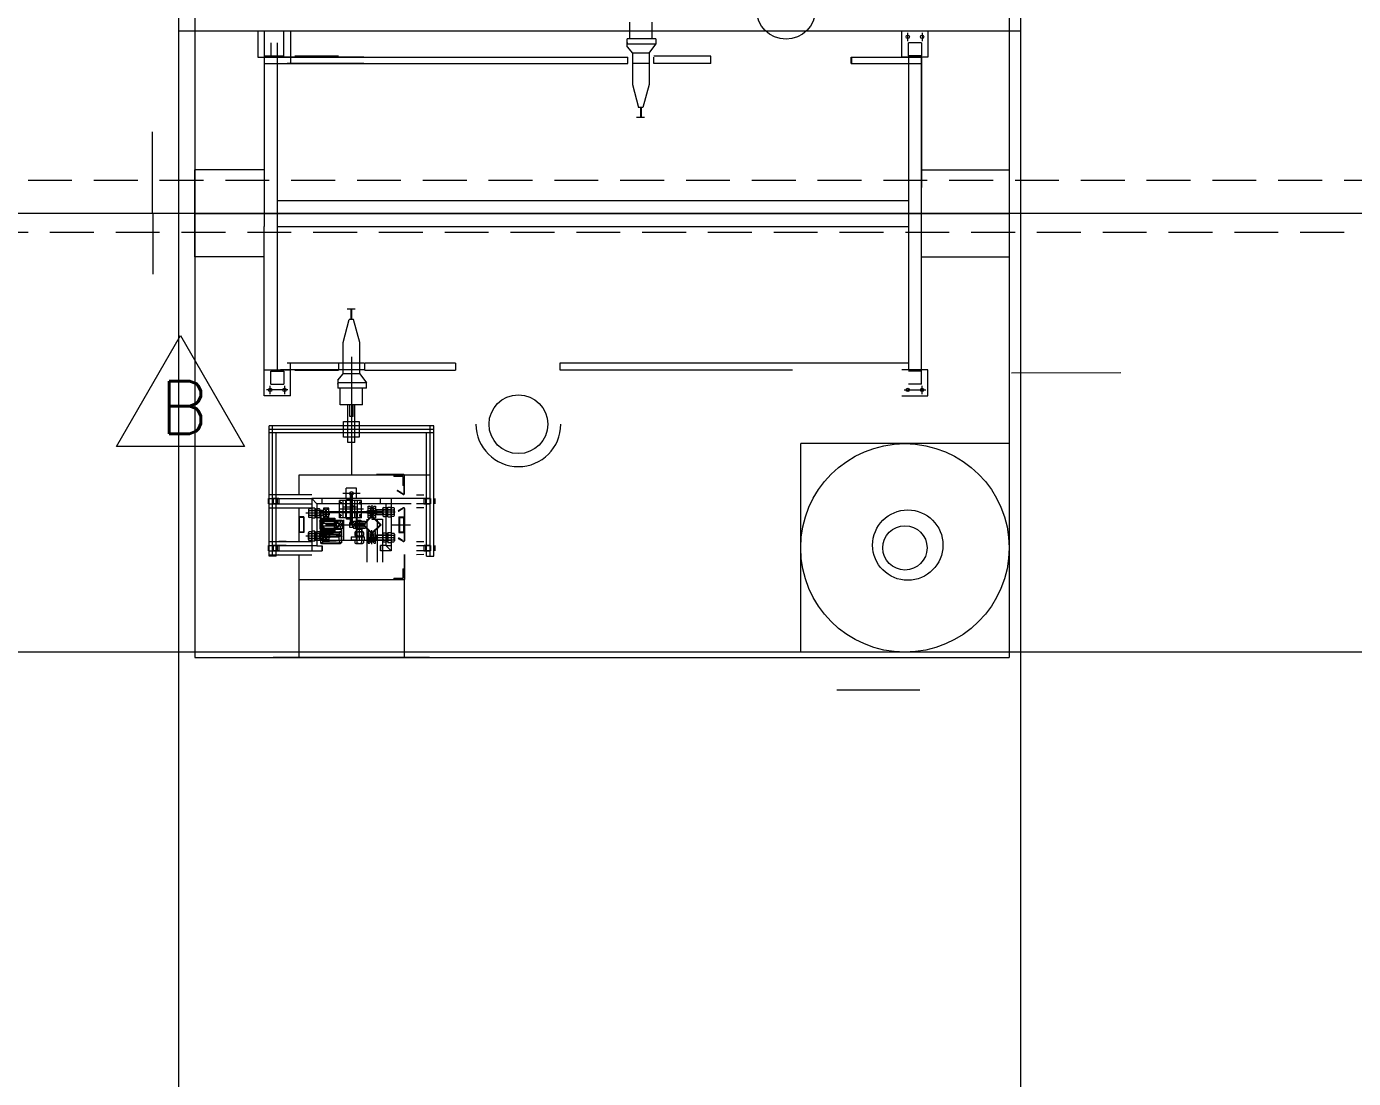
# Model space of a CAD drawing. Header units: inches. Extents: x 702888 to 852715, y 9845 to 271320.
# Drawn here: x 787520 to 795082, y 254237 to 260231 of the extents above; entities that cross this region are included whole.
import ezdxf

# ---------------------------------------------------------------- set-up
doc = ezdxf.new("R2010")
doc.units = ezdxf.units.IN
doc.header["$MEASUREMENT"] = 0
doc.linetypes.add('DASHED2', pattern=[0.375, 0.25, -0.125])
doc.layers.get('0').update_dxf_attribs({"lineweight": 5})
doc.layers.add('chain', color=2, linetype='Continuous', lineweight=5)
doc.styles.add('s', font='simplex.shx', dxfattribs={"width": 0.8})

# ---------------------------------------------------------------- blocks, each defined once
blk = doc.blocks.new('A$C76b9bb42')
for p, q in [((76761.653, 14160.1254), (76761.653, 26720.6253)), ((81561.653, 14160.1254), (81561.653, 26720.6253)), ((77212.6023, 25260.1254), (77212.6023, 25111.6254)), ((77249.7273, 25260.1254), (77249.7273, 25111.6254)), ((77361.1023, 25111.6254), (77361.1023, 25260.1254)), ((77398.2273, 25260.1254), (77398.2273, 25074.5004)), ((79331.0315, 25310.6154), (79331.0315, 25215.5754)), ((79458.7415, 25310.6154), (79458.7415, 25215.5754)), ((80883.5115, 25111.6254), (80883.5115, 25260.1254)), ((81032.0115, 25260.1254), (81032.0115, 25111.6254)), ((77249.7273, 25193.3004), (77249.7273, 25119.0504)), ((77286.8523, 25193.3004), (77286.8523, 25119.0504)), ((77323.9773, 25119.0504), (77323.9773, 25193.3004)), ((77361.1023, 25119.0504), (77361.1023, 25193.3004)), ((79317.6665, 25170.0261), (79317.6665, 25215.5754)), ((79481.0165, 25215.5754), (79317.6665, 25215.5754)), ((79317.6665, 25194.3067), (79317.6665, 25189.3241)), ((79481.0165, 25185.8754), (79317.6665, 25185.8754)), ((79442.4065, 25133.9004), (79481.0165, 25185.8754)), ((79481.0165, 25215.5754), (79481.0165, 25185.8754)), ((80916.924, 25202.4637), (80916.924, 25250.3947)), ((80994.8865, 25193.3004), (80920.6365, 25193.3004)), ((80920.6365, 25119.0504), (80920.6365, 25193.3004)), ((80994.8865, 25193.3004), (80994.8865, 25119.0504)), ((80998.599, 25250.3947), (80998.599, 25202.4637)), ((77212.6023, 25111.6254), (77361.1023, 25111.6254)), ((77249.7273, 25119.0504), (77249.7273, 24369.1254)), ((77249.7273, 25119.0504), (77323.9773, 25119.0504)), ((77249.7273, 25111.6254), (79320.6365, 25111.6254)), ((77249.7273, 25111.6254), (77398.2273, 25111.6254)), ((77286.8523, 25119.0504), (77361.1023, 25119.0504)), ((77323.9773, 23322.2004), (77323.9773, 25119.0504)), ((77816.329, 25111.6254), (77342.6023, 25111.6254)), ((77671.8015, 25115.7747), (77424.3015, 25115.7747)), ((79317.6665, 25170.0261), (79347.3665, 25133.9004)), ((79320.6365, 25074.5004), (79320.6365, 25111.6254)), ((79442.4065, 25133.9004), (79347.3665, 25133.9004)), ((79347.3665, 25133.9004), (79347.3665, 25111.6254)), ((79347.3665, 25133.9004), (79347.3665, 24956.0119)), ((79442.4065, 25133.9004), (79442.4065, 25111.6254)), ((79442.4065, 25133.9004), (79442.4065, 24956.0119)), ((79794.8865, 25115.7747), (79469.1365, 25115.7747)), ((79469.1365, 25074.5004), (79469.1365, 25111.6254)), ((79794.8865, 25074.5004), (79794.8865, 25115.7747)), ((80594.8865, 25111.6254), (80994.8865, 25111.6254)), ((80594.8865, 25074.5004), (80594.8865, 25111.6254)), ((80598.8865, 25074.5004), (80598.8865, 25111.6254)), ((80598.8865, 25111.6254), (80920.6365, 25111.6254)), ((81032.0115, 25111.6254), (80883.5115, 25111.6254)), ((80920.6365, 25119.0504), (80920.6365, 25074.5004)), ((80994.8865, 25119.0504), (80920.6365, 25119.0504)), ((80920.6365, 25111.6254), (80920.6365, 23329.6254)), ((80994.8865, 25111.6254), (80994.8865, 25119.0504)), ((80994.8865, 23329.6254), (80994.8865, 25111.6254)), ((80994.8865, 25111.6254), (80994.8865, 24369.1254)), ((77249.7273, 25074.5004), (79320.6365, 25074.5004)), ((77816.329, 25074.5004), (77379.7273, 25074.5004)), ((77671.8015, 25074.5004), (77424.3015, 25074.5004)), ((79442.4065, 25074.5004), (79347.3665, 25074.5004)), ((79794.8865, 25074.5004), (79469.1365, 25074.5004)), ((80594.8865, 25074.5004), (80994.8865, 25074.5004)), ((80598.8865, 25074.5004), (80920.6365, 25074.5004)), ((79347.3665, 24956.0119), (79382.6474, 24824.3419)), ((79442.4065, 24956.0119), (79407.1256, 24824.3419)), ((79407.1256, 24824.3419), (79382.6474, 24824.3419)), ((79394.3915, 24824.3419), (79394.3915, 24766.9219)), ((79397.8565, 24824.3419), (79397.8565, 24766.9219)), ((79417.0535, 24766.9219), (79370.5235, 24766.9219)), ((76853.7273, 23973.1254), (76853.7273, 24468.1254)), ((77249.7273, 24468.1254), (76853.7273, 24468.1254)), ((80994.8865, 24468.1254), (81494.8865, 24468.1254)), ((77249.7273, 24369.1254), (77249.7273, 24146.3754)), ((80994.8865, 24146.3754), (80994.8865, 24369.1254)), ((77323.9773, 24294.8754), (80920.6365, 24294.8754)), ((76853.7273, 24220.6254), (81494.8865, 24220.6254)), ((77249.7273, 23322.2004), (77249.7273, 24146.3754)), ((77323.9773, 24146.3754), (80920.6365, 24146.3754)), ((77249.7273, 23973.1254), (76853.7273, 23973.1254)), ((80994.8865, 23973.1254), (81494.8865, 23973.1254)), ((77768.2186, 23674.3289), (77721.6886, 23674.3289)), ((77745.5565, 23616.9089), (77745.5565, 23674.3289)), ((77749.0215, 23616.9089), (77749.0215, 23674.3289)), ((77698.5315, 23485.2389), (77733.8124, 23616.9089)), ((77758.2907, 23616.9089), (77733.8124, 23616.9089)), ((77793.5715, 23485.2389), (77758.2907, 23616.9089)), ((77698.5315, 23307.3504), (77698.5315, 23485.2389)), ((77793.5715, 23307.3504), (77793.5715, 23485.2389)), ((77746.0515, 23402.7262), (77746.0515, 22728.8332)), ((77249.7273, 23181.1254), (77249.7273, 23329.6254)), ((77249.7273, 23329.6254), (77398.2273, 23329.6254)), ((77286.8523, 23322.2004), (77361.1023, 23322.2004)), ((77286.8523, 23247.9504), (77286.8523, 23322.2004)), ((77816.329, 23329.6254), (77342.6023, 23329.6254)), ((77361.1023, 23322.2004), (77361.1023, 23247.9504)), ((77816.329, 23366.7504), (77379.7273, 23366.7504)), ((77398.2273, 23181.1254), (77398.2273, 23366.7504)), ((77671.8015, 23366.7504), (77424.3015, 23366.7504)), ((77671.8015, 23325.4761), (77424.3015, 23325.4761)), ((77668.8315, 23271.2247), (77698.5315, 23307.3504)), ((77671.8015, 23366.7504), (77671.8015, 23329.6254)), ((77793.5715, 23366.7504), (77698.5315, 23366.7504)), ((77698.5315, 23307.3504), (77698.5315, 23329.6254)), ((77793.5715, 23307.3504), (77698.5315, 23307.3504)), ((77793.5715, 23307.3504), (77793.5715, 23329.6254)), ((77793.5715, 23307.3504), (77832.1815, 23255.3754)), ((78339.8567, 23366.7504), (77820.3015, 23366.7504)), ((77820.3015, 23366.7504), (77820.3015, 23329.6254)), ((78339.8567, 23325.4761), (77820.3015, 23325.4761)), ((78339.8567, 23366.7504), (78339.8567, 23328.1986)), ((80920.6365, 23366.7504), (78933.8567, 23366.7504)), ((78933.8567, 23366.7504), (78933.8567, 23329.6254)), ((80260.329, 23328.1986), (78933.8567, 23328.1986)), ((81032.0115, 23329.6254), (80883.5115, 23329.6254)), ((80994.8865, 23322.2004), (80920.6365, 23322.2004)), ((80994.8865, 23247.9504), (80994.8865, 23329.6254)), ((81032.0115, 23181.1254), (81032.0115, 23329.6254)), ((81508.5696, 23312.9871), (82131.752, 23314.4139)), ((77283.1398, 23190.8561), (77283.1398, 23238.787)), ((77286.8523, 23247.9504), (77361.1023, 23247.9504)), ((77364.8148, 23238.787), (77364.8148, 23190.8561)), ((77668.8315, 23271.2247), (77668.8315, 23225.6754)), ((77832.1815, 23255.3754), (77668.8315, 23255.3754)), ((77668.8315, 23246.9441), (77668.8315, 23251.9267)), ((77832.1815, 23225.6754), (77668.8315, 23225.6754)), ((77682.1965, 23130.6354), (77682.1965, 23225.6754)), ((77809.9065, 23130.6354), (77809.9065, 23225.6754)), ((77832.1815, 23225.6754), (77832.1815, 23255.3754)), ((80994.8865, 23247.9504), (80920.6365, 23247.9504)), ((80998.599, 23190.8561), (80998.599, 23238.787)), ((77398.2273, 23181.1254), (77249.7273, 23181.1254)), ((77384.5927, 23214.5379), (77262.1682, 23214.5379)), ((80883.5115, 23181.1254), (81032.0115, 23181.1254)), ((80897.1461, 23214.5379), (81019.5706, 23214.5379)), ((77809.9065, 23130.6354), (77682.1965, 23130.6354)), ((77726.004, 22915.6462), (77726.004, 23130.6354)), ((77736.399, 23063.8104), (77736.399, 23130.6354)), ((77755.704, 23063.8104), (77755.704, 23130.6354)), ((77766.099, 22915.6462), (77766.099, 23130.6354)), ((78214.934, 23009.9437), (77277.1691, 23009.9437)), ((77277.1691, 22267.6114), (77277.1691, 23009.9437)), ((78214.934, 22989.8962), (77277.1691, 22989.8962)), ((77297.2166, 22267.6114), (77297.2166, 23009.9437)), ((77755.704, 23063.8104), (77736.399, 23063.8104)), ((78194.8865, 22267.6114), (78194.8865, 23009.9437)), ((78214.934, 22267.6114), (78214.934, 23009.9437)), ((78214.934, 22969.8487), (77277.1691, 22969.8487)), ((77317.2641, 22267.6114), (77317.2641, 22969.8487)), ((77766.099, 22915.6462), (77726.004, 22915.6462)), ((78174.839, 22267.6114), (78174.839, 22969.8487)), ((80900.8865, 22908.6253), (80306.8865, 22908.6253)), ((80306.8865, 21720.6253), (80306.8865, 22908.6253)), ((81494.8865, 22908.6253), (80900.8865, 22908.6253)), ((77446.0515, 22728.8332), (77446.0515, 22617.4582)), ((78191.5515, 22728.8332), (77446.0515, 22728.8332)), ((78044.9015, 22732.0349), (77888.9751, 22732.0349)), ((78044.9015, 22730.5499), (77888.9751, 22730.5499)), ((78046.3865, 22729.0649), (77888.9751, 22729.0649)), ((77986.9865, 22729.0649), (77986.9865, 22721.6399)), ((78038.9615, 22721.6399), (77986.9865, 22721.6399)), ((78038.9615, 22721.6399), (78038.9615, 22669.6649)), ((78046.3865, 22623.6242), (78046.3865, 22729.0649)), ((78046.3865, 22729.0649), (78046.3865, 22647.3899)), ((78047.8715, 22623.6242), (78047.8715, 22729.0649)), ((77520.3015, 22617.4582), (77277.1691, 22617.4582)), ((77374.8015, 22617.4582), (77332.3779, 22617.6899)), ((77795.4513, 22624.8832), (77697.8561, 22624.8832)), ((77716.3515, 22595.1832), (77716.3515, 22654.5832)), ((77775.7515, 22654.5832), (77716.3515, 22654.5832)), ((77740.4828, 22445.02), (77740.4828, 22624.8832)), ((77746.0515, 22445.02), (77746.0515, 22624.8832)), ((77751.6203, 22445.02), (77751.6203, 22624.8832)), ((77775.7515, 22595.1832), (77775.7515, 22654.5832)), ((78041.189, 22619.766), (78007.7188, 22639.0901)), ((78041.9315, 22621.0521), (78008.4613, 22640.3761)), ((78030.0658, 22629.6175), (78009.2038, 22641.6621)), ((78029.3233, 22628.3314), (78030.0658, 22629.6175)), ((78046.3865, 22669.6649), (78038.9615, 22669.6649)), ((78117.3015, 22617.4582), (78159.7252, 22617.6899)), ((77270.9652, 22595.4149), (77270.9652, 22565.7149)), ((77277.1691, 22595.1832), (77520.3015, 22595.1832)), ((77277.1691, 22565.4832), (77520.3015, 22565.4832)), ((77277.1691, 22543.2082), (77520.3015, 22543.2082)), ((77294.7252, 22595.4149), (77294.7252, 22565.7149)), ((77298.1456, 22595.4149), (77298.1456, 22565.7149)), ((77298.1456, 22595.4149), (77330.8156, 22595.4149)), ((77298.1456, 22565.7149), (77330.8156, 22565.7149)), ((77299.7079, 22595.4149), (77299.7079, 22565.7149)), ((77332.3779, 22595.4149), (77299.7079, 22595.4149)), ((77332.3779, 22565.7149), (77299.7079, 22565.7149)), ((77323.4679, 22595.4149), (77323.4679, 22565.7149)), ((77332.3779, 22595.4149), (77332.3779, 22565.7149)), ((77332.3779, 22595.4149), (77374.8015, 22595.1832)), ((77332.3779, 22565.7149), (77374.8015, 22565.4832)), ((77332.3779, 22543.4399), (77374.8015, 22543.2082)), ((77446.0515, 22543.2082), (77446.0515, 22349.0951)), ((77520.3015, 22536.5257), (77505.0324, 22536.5257)), ((77550.0015, 22565.4832), (77520.3015, 22595.1832)), ((78117.3015, 22595.1832), (77520.3015, 22595.1832)), ((77520.3015, 22594.1201), (77520.3015, 22297.1201)), ((77538.1215, 22540.2382), (77520.3015, 22540.2382)), ((77520.3015, 22536.5257), (77520.3015, 22487.5207)), ((77544.0611, 22535.7832), (77538.1211, 22535.7832)), ((77538.1211, 22535.7832), (77538.1211, 22488.2632)), ((77538.1215, 22540.2382), (77538.1215, 22483.8082)), ((77544.0611, 22535.7832), (77544.0611, 22488.2632)), ((77563.9921, 22537.2682), (77547.8901, 22537.2682)), ((78087.6015, 22565.4832), (77550.0015, 22565.4832)), ((77550.0015, 22564.4201), (77550.0015, 22326.8201)), ((77579.7015, 22565.4832), (77579.7015, 22595.1832)), ((77616.8261, 22540.2382), (77587.1261, 22540.2382)), ((77587.1261, 22540.2382), (77587.1261, 22483.8082)), ((77616.8261, 22483.8082), (77616.8261, 22540.2382)), ((77803.5953, 22583.9566), (77677.3703, 22583.9566)), ((77677.3703, 22485.9466), (77677.3703, 22583.9566)), ((77691.0908, 22570.5916), (77680.3811, 22570.5916)), ((77684.7953, 22563.0518), (77684.7953, 22579.3256)), ((77699.6453, 22485.9466), (77699.6453, 22583.9566)), ((77781.3203, 22546.3811), (77699.6453, 22546.3811)), ((77714.4953, 22485.9466), (77714.4953, 22583.9566)), ((77717.4653, 22552.7716), (77714.4953, 22552.7716)), ((77740.4828, 22590.6391), (77717.4653, 22590.6391)), ((77717.4653, 22479.2641), (77717.4653, 22590.6391)), ((77766.4703, 22552.7716), (77751.6203, 22552.7716)), ((77766.4703, 22485.9466), (77766.4703, 22583.9566)), ((77781.3203, 22485.9466), (77781.3203, 22583.9566)), ((77800.9642, 22570.5916), (77790.2545, 22570.5916)), ((77796.1703, 22562.258), (77796.1703, 22579.7226)), ((77803.5953, 22485.9466), (77803.5953, 22583.9566)), ((77842.2831, 22552.8565), (77849.7081, 22552.8565)), ((77842.2831, 22486.0315), (77842.2831, 22552.8565)), ((77842.2831, 22540.234), (77854.1631, 22540.234)), ((77860.1031, 22542.4615), (77849.7081, 22552.8565)), ((77854.1631, 22498.654), (77854.1631, 22540.234)), ((77860.1031, 22542.4615), (77860.1031, 22537.264)), ((77860.1031, 22537.264), (77866.0431, 22537.264)), ((77863.0731, 22557.5168), (77863.0731, 22477.6388)), ((77876.4381, 22552.8565), (77866.0431, 22542.4615)), ((77866.0431, 22542.4615), (77866.0431, 22537.264)), ((77871.9831, 22540.234), (77883.8631, 22540.234)), ((77871.9831, 22540.234), (77871.9831, 22498.654)), ((77876.4381, 22552.8565), (77883.8631, 22552.8565)), ((77883.8631, 22552.8565), (77883.8631, 22486.0315)), ((77912.7365, 22565.7149), (77912.7365, 22595.4149)), ((77924.6169, 22500.3246), (77924.6169, 22538.5633)), ((77928.4459, 22544.689), (77944.5479, 22544.689)), ((77942.4365, 22565.7149), (77942.4365, 22328.1149)), ((77948.3769, 22495.684), (77948.3769, 22543.204)), ((77948.3769, 22543.204), (77954.3169, 22543.204)), ((77954.3165, 22547.659), (77972.1365, 22547.659)), ((77954.3165, 22491.229), (77954.3165, 22547.659)), ((77954.3169, 22495.684), (77954.3169, 22543.204)), ((77972.1365, 22595.4149), (77972.1365, 22298.4149)), ((77972.1365, 22543.9465), (77987.4056, 22543.9465)), ((77972.1365, 22494.9415), (77972.1365, 22543.9465)), ((77991.4415, 22500.4617), (77991.4415, 22538.4797)), ((78041.189, 22542.8459), (78014.149, 22527.2344)), ((78041.9315, 22541.5598), (78014.8915, 22525.9483)), ((78036.496, 22536.7069), (78015.634, 22524.6623)), ((78035.7535, 22537.993), (78036.496, 22536.7069)), ((78038.2342, 22543.4426), (78050.0645, 22543.4426)), ((78046.3865, 22543.4399), (78046.3865, 22350.3899)), ((78046.3865, 22538.9877), (78046.3865, 22354.842)), ((78047.8715, 22538.9877), (78047.8715, 22354.842)), ((78159.7252, 22595.4149), (78117.3015, 22595.1832)), ((78159.7252, 22565.7149), (78117.3015, 22565.4832)), ((78159.7252, 22543.4399), (78117.3015, 22543.2082)), ((78159.7252, 22595.4149), (78159.7252, 22565.7149)), ((78159.7252, 22595.4149), (78192.3952, 22595.4149)), ((78159.7252, 22565.7149), (78192.3952, 22565.7149)), ((78193.9574, 22595.4149), (78161.2874, 22595.4149)), ((78193.9574, 22565.7149), (78161.2874, 22565.7149)), ((78168.6352, 22595.4149), (78168.6352, 22565.7149)), ((78192.3952, 22595.4149), (78192.3952, 22565.7149)), ((78193.9574, 22595.4149), (78193.9574, 22565.7149)), ((78197.3778, 22595.4149), (78197.3778, 22565.7149)), ((78221.1378, 22595.4149), (78221.1378, 22565.7149)), ((77475.7515, 22491.2332), (77446.0515, 22491.2332)), ((77472.7815, 22488.2632), (77449.0215, 22488.2632)), ((77449.0215, 22488.2632), (77449.0215, 22405.1032)), ((77472.7815, 22488.2632), (77472.7815, 22405.1032)), ((77475.7515, 22491.2332), (77475.7515, 22402.1332)), ((77623.9252, 22512.0232), (77485.5475, 22512.0232)), ((77500.9965, 22531.0054), (77500.9965, 22492.9874)), ((77519.8824, 22525.0169), (77505.0324, 22525.0169)), ((77519.8824, 22499.0294), (77505.0324, 22499.0294)), ((77520.3015, 22487.5207), (77505.0324, 22487.5207)), ((77567.8211, 22525.0169), (77519.8824, 22525.0169)), ((77567.8211, 22499.0294), (77519.8824, 22499.0294)), ((77520.3011, 22527.0217), (77521.9746, 22527.0217)), ((77520.3011, 22527.0217), (77520.3011, 22497.0247)), ((77520.3011, 22497.0247), (77521.9746, 22497.0247)), ((77567.8211, 22526.8732), (77520.3015, 22526.8732)), ((77567.8211, 22497.1732), (77520.3015, 22497.1732)), ((77538.1215, 22483.8082), (77520.3015, 22483.8082)), ((77544.0611, 22488.2632), (77538.1211, 22488.2632)), ((77544.0611, 22515.2704), (77538.1215, 22512.1757)), ((77544.0611, 22512.0232), (77538.1215, 22508.9285)), ((77563.9921, 22525.0169), (77547.8901, 22525.0169)), ((77563.9921, 22499.0294), (77547.8901, 22499.0294)), ((77563.9921, 22486.7782), (77547.8901, 22486.7782)), ((77564.9539, 22469.1067), (77564.9539, 22467.4732)), ((77565.3251, 22471.9282), (77565.3251, 22469.1067)), ((77565.3251, 22471.9282), (77693.0051, 22471.9282)), ((77565.3251, 22469.1067), (77693.0051, 22469.1067)), ((77565.3251, 22467.4732), (77565.3251, 22425.8932)), ((77565.3251, 22467.4732), (77565.3251, 22425.8932)), ((77567.8211, 22531.1426), (77567.8211, 22492.9038)), ((77582.6711, 22526.8732), (77567.8211, 22526.8732)), ((77584.1561, 22525.0169), (77567.8211, 22525.0169)), ((77584.1561, 22499.0294), (77567.8211, 22499.0294)), ((77582.6711, 22497.1732), (77567.8211, 22497.1732)), ((77924.2515, 22519.27), (77567.8515, 22519.27)), ((77567.8515, 22519.27), (77567.8515, 22355.92)), ((77919.7965, 22514.815), (77572.3065, 22514.815)), ((77572.3065, 22514.815), (77572.3065, 22360.375)), ((77577.2051, 22467.4732), (77577.2051, 22455.5932)), ((77578.2161, 22483.8082), (77652.4661, 22483.8082)), ((77578.2161, 22409.5582), (77578.2161, 22483.8082)), ((77579.4326, 22449.6532), (77589.8276, 22460.0482)), ((77582.6711, 22526.8732), (77584.1561, 22525.3882)), ((77582.6711, 22526.8732), (77582.6711, 22497.1732)), ((77584.1561, 22498.6582), (77582.6711, 22497.1732)), ((77582.6711, 22479.3532), (77648.0111, 22479.3532)), ((77582.6711, 22414.0132), (77582.6711, 22479.3532)), ((77584.1561, 22525.3882), (77584.1561, 22498.6582)), ((77587.1261, 22522.4182), (77584.1561, 22522.4182)), ((77616.8261, 22520.9332), (77584.1561, 22520.9332)), ((77616.8261, 22503.1132), (77584.1561, 22503.1132)), ((77587.1261, 22501.6282), (77584.1561, 22501.6282)), ((77599.0061, 22532.8132), (77587.1261, 22532.8132)), ((77616.8261, 22520.9332), (77587.1261, 22520.9332)), ((77616.8261, 22503.1132), (77587.1261, 22503.1132)), ((77599.0061, 22491.2332), (77587.1261, 22491.2332)), ((77616.8261, 22483.8082), (77587.1261, 22483.8082)), ((77589.8276, 22467.4732), (77668.5026, 22467.4732)), ((77589.8276, 22467.4732), (77589.8276, 22460.0482)), ((77599.0061, 22532.8132), (77599.0061, 22491.2332)), ((77604.9461, 22523.9032), (77599.0061, 22523.9032)), ((77604.9461, 22500.1432), (77599.0061, 22500.1432)), ((77616.8261, 22532.8132), (77604.9461, 22532.8132)), ((77604.9461, 22491.2332), (77604.9461, 22532.8132)), ((77616.8261, 22491.2332), (77604.9461, 22491.2332)), ((77618.4596, 22520.5619), (77616.8261, 22520.5619)), ((77618.4596, 22503.4844), (77616.8261, 22503.4844)), ((77621.2811, 22520.9332), (77618.4596, 22520.9332)), ((77618.4596, 22503.1132), (77618.4596, 22520.9332)), ((77621.2811, 22503.1132), (77618.4596, 22503.1132)), ((77621.2811, 22503.1132), (77621.2811, 22520.9332)), ((77648.0111, 22479.3532), (77648.0111, 22414.0132)), ((77652.4661, 22483.8082), (77652.4661, 22409.5582)), ((77652.4661, 22477.8682), (77652.4661, 22415.4982)), ((77652.4661, 22477.8682), (77652.4661, 22415.4982)), ((77652.4661, 22469.7844), (77655.6163, 22472.9345)), ((77675.5673, 22446.6832), (77652.4661, 22469.7844)), ((77681.8676, 22446.6832), (77655.6163, 22472.9345)), ((77668.5026, 22467.4732), (77668.5026, 22460.0482)), ((77681.8676, 22446.6832), (77668.5026, 22460.0482)), ((77803.5953, 22485.9466), (77677.3703, 22485.9466)), ((77814.6572, 22534.9516), (77677.6045, 22534.9516)), ((77690.6941, 22499.3116), (77680.3811, 22499.3116)), ((77681.1251, 22467.4732), (77681.1251, 22455.5932)), ((77684.7953, 22491.2088), (77684.7953, 22507.0857)), ((77693.0051, 22471.9282), (77693.0051, 22469.1067)), ((77693.0051, 22467.4732), (77693.0051, 22425.8932)), ((77693.0051, 22467.4732), (77693.0051, 22425.8932)), ((77693.3764, 22469.1067), (77693.3764, 22467.4732)), ((77701.9151, 22474.5723), (77701.9151, 22354.0145)), ((77717.4653, 22517.1316), (77714.4953, 22517.1316)), ((77740.4828, 22479.2641), (77717.4653, 22479.2641)), ((77766.4703, 22517.1316), (77751.6203, 22517.1316)), ((77757.1315, 22467.7049), (77823.9565, 22467.7049)), ((77757.1315, 22467.7049), (77757.1315, 22460.2799)), ((77767.5265, 22449.8849), (77757.1315, 22460.2799)), ((77769.754, 22467.7049), (77769.754, 22455.8249)), ((77774.6315, 22360.6067), (77774.6315, 22515.0467)), ((77779.0865, 22356.1517), (77779.0865, 22519.5017)), ((77781.634, 22472.1599), (77799.454, 22472.1599)), ((77781.634, 22472.1599), (77781.634, 22469.3384)), ((77781.634, 22469.3384), (77799.454, 22469.3384)), ((77781.634, 22467.7049), (77781.634, 22426.1249)), ((77781.634, 22467.7049), (77781.634, 22426.1249)), ((77782.0053, 22469.3384), (77782.0053, 22467.7049)), ((77801.3608, 22499.3116), (77790.2545, 22499.3116)), ((77790.544, 22474.804), (77790.544, 22354.2462)), ((77796.1703, 22490.8119), (77796.1703, 22507.0857)), ((77799.0828, 22469.3384), (77799.0828, 22467.7049)), ((77799.454, 22472.1599), (77799.454, 22469.3384)), ((77799.454, 22467.7049), (77799.454, 22426.1249)), ((77799.454, 22467.7049), (77799.454, 22426.1249)), ((77810.5704, 22446.9149), (77863.0731, 22499.4176)), ((77810.5915, 22446.9149), (77823.9565, 22460.2799)), ((77811.334, 22467.7049), (77811.334, 22455.8249)), ((77816.8707, 22446.9149), (77863.0731, 22493.1172)), ((77823.9565, 22467.7049), (77823.9565, 22460.2799)), ((77833.3731, 22477.6388), (77833.3731, 22233.0162)), ((77835.184, 22519.444), (77995.6694, 22519.444)), ((77837.8281, 22510.534), (77837.8281, 22528.354)), ((77837.8281, 22528.354), (77840.6496, 22528.354)), ((77837.8281, 22510.534), (77840.6496, 22510.534)), ((77840.6496, 22510.534), (77840.6496, 22528.354)), ((77840.6496, 22527.9827), (77842.2831, 22527.9827)), ((77840.6496, 22510.9052), (77842.2831, 22510.9052)), ((77842.2831, 22528.354), (77886.8331, 22528.354)), ((77842.2831, 22528.354), (77883.8631, 22528.354)), ((77842.2831, 22510.534), (77886.8331, 22510.534)), ((77842.2831, 22510.534), (77883.8631, 22510.534)), ((77842.2831, 22498.654), (77854.1631, 22498.654)), ((77842.2831, 22486.0315), (77849.7081, 22486.0315)), ((77863.0731, 22499.3965), (77849.7081, 22486.0315)), ((77854.1631, 22531.324), (77871.9831, 22531.324)), ((77854.1631, 22507.564), (77871.9831, 22507.564)), ((77860.1031, 22496.4265), (77860.1031, 22501.624)), ((77860.1031, 22501.624), (77866.0431, 22501.624)), ((77863.0731, 22499.4176), (77915.5758, 22446.9149)), ((77876.4381, 22486.0315), (77863.0731, 22499.3965)), ((77863.0731, 22493.1172), (77909.2755, 22446.9149)), ((77863.0731, 22477.6388), (77922.4731, 22477.6388)), ((77866.0431, 22496.4265), (77866.0431, 22501.624)), ((77871.9831, 22498.654), (77883.8631, 22498.654)), ((77876.4381, 22486.0315), (77883.8631, 22486.0315)), ((77883.8631, 22529.839), (77886.8331, 22529.839)), ((77883.8631, 22509.049), (77886.8331, 22509.049)), ((77886.8331, 22529.839), (77889.8031, 22529.839)), ((77886.8331, 22529.839), (77886.8331, 22509.049)), ((77886.8331, 22509.049), (77889.8031, 22509.049)), ((77889.8031, 22532.809), (77891.2881, 22534.294)), ((77889.8031, 22506.079), (77889.8031, 22532.809)), ((77889.8031, 22532.4377), (77924.6169, 22532.4377)), ((77889.8031, 22506.4502), (77924.6169, 22506.4502)), ((77891.2881, 22504.594), (77889.8031, 22506.079)), ((77891.2881, 22534.294), (77924.6169, 22534.294)), ((77891.2881, 22504.594), (77891.2881, 22534.294)), ((77891.2881, 22504.594), (77924.6169, 22504.594)), ((77892.7731, 22477.6388), (77892.7731, 22233.0162)), ((77922.4731, 22477.6388), (77922.4731, 22233.0162)), ((77924.6169, 22534.294), (77972.1365, 22534.294)), ((77924.6169, 22532.4377), (77972.5556, 22532.4377)), ((77924.6169, 22506.4502), (77972.5556, 22506.4502)), ((77924.6169, 22504.594), (77972.1365, 22504.594)), ((77928.4459, 22532.4377), (77944.5479, 22532.4377)), ((77928.4459, 22506.4502), (77944.5479, 22506.4502)), ((77928.4459, 22494.199), (77944.5479, 22494.199)), ((77948.3769, 22519.444), (77954.3165, 22522.5387)), ((77948.3769, 22516.1967), (77954.3165, 22519.2914)), ((77948.3769, 22495.684), (77954.3169, 22495.684)), ((77954.3165, 22491.229), (77972.1365, 22491.229)), ((77972.1369, 22534.4425), (77970.4634, 22534.4425)), ((77972.1369, 22504.4455), (77970.4634, 22504.4455)), ((77972.1365, 22494.9415), (77987.4056, 22494.9415)), ((77972.1369, 22504.4455), (77972.1369, 22534.4425)), ((77972.5556, 22532.4377), (77987.4056, 22532.4377)), ((77972.5556, 22506.4502), (77987.4056, 22506.4502)), ((78016.6865, 22491.4649), (78046.3865, 22491.4649)), ((78016.6865, 22491.4649), (78016.6865, 22402.3649)), ((78019.6565, 22488.4949), (78043.4165, 22488.4949)), ((78019.6565, 22488.4949), (78019.6565, 22405.3349)), ((78043.4165, 22488.4949), (78043.4165, 22405.3349)), ((77475.7515, 22402.1332), (77446.0515, 22402.1332)), ((77472.7815, 22405.1032), (77449.0215, 22405.1032)), ((77500.9965, 22362.3609), (77500.9965, 22400.3789)), ((77520.3015, 22405.8457), (77505.0324, 22405.8457)), ((77519.8824, 22394.3369), (77505.0324, 22394.3369)), ((77567.8211, 22394.3369), (77519.8824, 22394.3369)), ((77520.3011, 22366.3447), (77520.3011, 22396.3417)), ((77520.3011, 22396.3417), (77521.9746, 22396.3417)), ((77538.1215, 22409.5582), (77520.3015, 22409.5582)), ((77520.3015, 22356.8407), (77520.3015, 22405.8457)), ((77567.8211, 22396.1932), (77520.3015, 22396.1932)), ((77538.1211, 22357.5832), (77538.1211, 22405.1032)), ((77544.0611, 22405.1032), (77538.1211, 22405.1032)), ((77538.1215, 22353.1282), (77538.1215, 22409.5582)), ((77544.0611, 22381.3432), (77538.1215, 22384.4379)), ((77544.0611, 22357.5832), (77544.0611, 22405.1032)), ((77563.9921, 22406.5882), (77547.8901, 22406.5882)), ((77563.9921, 22394.3369), (77547.8901, 22394.3369)), ((77565.3251, 22425.8932), (77565.3251, 22422.9232)), ((77566.8101, 22425.8932), (77566.8101, 22422.9232)), ((77566.8101, 22425.8932), (77691.5201, 22425.8932)), ((77567.8211, 22362.2238), (77567.8211, 22400.4626)), ((77582.6711, 22396.1932), (77567.8211, 22396.1932)), ((77584.1561, 22394.3369), (77567.8211, 22394.3369)), ((77568.2951, 22455.5932), (77568.2951, 22437.7732)), ((77569.4089, 22422.9232), (77569.4089, 22406.5882)), ((77569.4089, 22406.5882), (77569.4089, 22358.6495)), ((77569.4089, 22402.7592), (77569.4089, 22386.6572)), ((77571.2651, 22421.4382), (77569.7801, 22422.9232)), ((77569.7801, 22422.9232), (77688.5501, 22422.9232)), ((77571.2651, 22421.4382), (77571.2651, 22406.5882)), ((77571.2651, 22421.4382), (77687.0651, 22421.4382)), ((77571.2651, 22406.5882), (77571.2651, 22359.0686)), ((77571.4136, 22391.7382), (77571.4136, 22388.0257)), ((77572.0076, 22388.0257), (77572.0076, 22362.7807)), ((77574.2351, 22449.6532), (77574.2351, 22443.7132)), ((77579.4326, 22449.6532), (77574.2351, 22449.6532)), ((77579.4326, 22443.7132), (77574.2351, 22443.7132)), ((77575.5345, 22406.5882), (77682.7957, 22406.5882)), ((77577.2051, 22455.5932), (77681.1251, 22455.5932)), ((77577.2051, 22437.7732), (77577.2051, 22425.8932)), ((77681.1251, 22437.7732), (77577.2051, 22437.7732)), ((77652.4661, 22409.5582), (77578.2161, 22409.5582)), ((77589.8276, 22433.3182), (77579.4326, 22443.7132)), ((77581.6601, 22402.7592), (77581.6601, 22386.6572)), ((77648.0111, 22414.0132), (77582.6711, 22414.0132)), ((77582.6711, 22366.4932), (77582.6711, 22396.1932)), ((77584.1561, 22394.7082), (77582.6711, 22396.1932)), ((77584.1561, 22367.9782), (77584.1561, 22394.7082)), ((77587.1261, 22391.7382), (77584.1561, 22391.7382)), ((77616.8261, 22390.2532), (77584.1561, 22390.2532)), ((77587.1261, 22353.1282), (77587.1261, 22409.5582)), ((77616.8261, 22409.5582), (77587.1261, 22409.5582)), ((77599.0061, 22402.1332), (77587.1261, 22402.1332)), ((77616.8261, 22390.2532), (77587.1261, 22390.2532)), ((77589.8276, 22433.3182), (77589.8276, 22425.8932)), ((77668.5026, 22425.8932), (77589.8276, 22425.8932)), ((77663.8422, 22446.6832), (77598.2203, 22446.6832)), ((77599.0061, 22360.5532), (77599.0061, 22402.1332)), ((77604.9461, 22393.2232), (77599.0061, 22393.2232)), ((77604.9461, 22402.1332), (77604.9461, 22360.5532)), ((77616.8261, 22402.1332), (77604.9461, 22402.1332)), ((77616.8261, 22409.5582), (77616.8261, 22353.1282)), ((77618.4596, 22389.8819), (77616.8261, 22389.8819)), ((77618.4596, 22390.2532), (77618.4596, 22372.4332)), ((77621.2811, 22390.2532), (77618.4596, 22390.2532)), ((77621.2811, 22390.2532), (77621.2811, 22372.4332)), ((77652.4661, 22423.582), (77675.5673, 22446.6832)), ((77655.6163, 22420.4318), (77652.4661, 22423.582)), ((77655.6163, 22420.4318), (77681.8676, 22446.6832)), ((77668.5026, 22433.3182), (77681.8676, 22446.6832)), ((77668.5026, 22433.3182), (77668.5026, 22425.8932)), ((77676.6701, 22402.7592), (77676.6701, 22386.6572)), ((77678.8976, 22449.6532), (77684.0951, 22449.6532)), ((77678.8976, 22443.7132), (77684.0951, 22443.7132)), ((77681.1251, 22437.7732), (77681.1251, 22425.8932)), ((77684.0951, 22449.6532), (77684.0951, 22443.7132)), ((77688.5501, 22422.9232), (77687.0651, 22421.4382)), ((77687.0651, 22421.4382), (77687.0651, 22406.5882)), ((77687.0651, 22406.5882), (77687.0651, 22359.0686)), ((77688.9214, 22422.9232), (77688.9214, 22406.5882)), ((77688.9214, 22406.5882), (77688.9214, 22358.6495)), ((77688.9214, 22402.7592), (77688.9214, 22386.6572)), ((77690.0351, 22455.5932), (77690.0351, 22437.7732)), ((77691.5201, 22425.8932), (77691.5201, 22422.9232)), ((77693.0051, 22425.8932), (77693.0051, 22422.9232)), ((77795.4513, 22445.02), (77697.8561, 22445.02)), ((77754.219, 22459.87), (77737.884, 22459.87)), ((77737.884, 22430.17), (77737.884, 22459.87)), ((77754.219, 22430.17), (77737.884, 22430.17)), ((77826.5168, 22446.9149), (77746.6388, 22446.9149)), ((77754.219, 22430.17), (77754.219, 22459.87)), ((77757.1315, 22433.5499), (77767.5265, 22443.9449)), ((77757.1315, 22433.5499), (77757.1315, 22426.1249)), ((77823.9565, 22426.1249), (77757.1315, 22426.1249)), ((77765.299, 22402.9909), (77765.299, 22386.8889)), ((77767.5265, 22449.8849), (77772.724, 22449.8849)), ((77767.5265, 22443.9449), (77772.724, 22443.9449)), ((77769.754, 22455.8249), (77811.334, 22455.8249)), ((77811.334, 22438.0049), (77769.754, 22438.0049)), ((77769.754, 22438.0049), (77769.754, 22426.1249)), ((77771.4246, 22406.8199), (77809.6634, 22406.8199)), ((77772.724, 22449.8849), (77772.724, 22443.9449)), ((77774.9515, 22388.2574), (77774.9515, 22363.0124)), ((77775.5455, 22391.9699), (77775.5455, 22388.2574)), ((77775.694, 22421.6699), (77777.179, 22423.1549)), ((77775.694, 22421.6699), (77805.394, 22421.6699)), ((77775.694, 22421.6699), (77775.694, 22406.8199)), ((77775.694, 22406.8199), (77775.694, 22359.3003)), ((77777.179, 22423.1549), (77803.909, 22423.1549)), ((77777.5503, 22423.1549), (77777.5503, 22406.8199)), ((77777.5503, 22406.8199), (77777.5503, 22358.8812)), ((77777.5503, 22402.9909), (77777.5503, 22386.8889)), ((77778.664, 22455.8249), (77778.664, 22438.0049)), ((77780.149, 22426.1249), (77800.939, 22426.1249)), ((77780.149, 22426.1249), (77780.149, 22423.1549)), ((77781.634, 22426.1249), (77781.634, 22423.1549)), ((77799.454, 22426.1249), (77799.454, 22423.1549)), ((77800.939, 22426.1249), (77800.939, 22423.1549)), ((77802.424, 22455.8249), (77802.424, 22438.0049)), ((77803.5378, 22423.1549), (77803.5378, 22406.8199)), ((77803.5378, 22406.8199), (77803.5378, 22358.8812)), ((77803.5378, 22402.9909), (77803.5378, 22386.8889)), ((77803.909, 22423.1549), (77805.394, 22421.6699)), ((77805.394, 22421.6699), (77805.394, 22406.8199)), ((77805.394, 22406.8199), (77805.394, 22359.3003)), ((77813.5615, 22449.8849), (77808.364, 22449.8849)), ((77808.364, 22449.8849), (77808.364, 22443.9449)), ((77813.5615, 22443.9449), (77808.364, 22443.9449)), ((77810.5704, 22446.9149), (77863.0731, 22394.4122)), ((77823.9565, 22433.5499), (77810.5915, 22446.9149)), ((77811.334, 22438.0049), (77811.334, 22426.1249)), ((77815.789, 22402.9909), (77815.789, 22386.8889)), ((77816.8707, 22446.9149), (77863.0731, 22400.7125)), ((77823.9565, 22433.5499), (77823.9565, 22426.1249)), ((77842.2831, 22407.7983), (77842.2831, 22340.9733)), ((77842.2831, 22407.7983), (77849.7081, 22407.7983)), ((77842.2831, 22395.1758), (77854.1631, 22395.1758)), ((77863.0731, 22394.4333), (77849.7081, 22407.7983)), ((77854.1631, 22395.1758), (77854.1631, 22353.5958)), ((77854.1631, 22386.2658), (77871.9831, 22386.2658)), ((77860.1031, 22397.4033), (77860.1031, 22392.2058)), ((77860.1031, 22392.2058), (77866.0431, 22392.2058)), ((77863.0731, 22394.4122), (77915.5758, 22446.9149)), ((77863.0731, 22400.7125), (77909.2755, 22446.9149)), ((77863.0731, 22336.3129), (77863.0731, 22416.191)), ((77876.4381, 22407.7983), (77863.0731, 22394.4333)), ((77866.0431, 22397.4033), (77866.0431, 22392.2058)), ((77871.9831, 22353.5958), (77871.9831, 22395.1758)), ((77871.9831, 22395.1758), (77883.8631, 22395.1758)), ((77876.4381, 22407.7983), (77883.8631, 22407.7983)), ((77883.8631, 22340.9733), (77883.8631, 22407.7983)), ((77883.8631, 22384.7808), (77886.8331, 22384.7808)), ((77886.8331, 22363.9908), (77886.8331, 22384.7808)), ((77886.8331, 22384.7808), (77889.8031, 22384.7808)), ((77891.2881, 22389.2358), (77889.8031, 22387.7508)), ((77889.8031, 22387.7508), (77889.8031, 22361.0208)), ((77889.8031, 22387.3796), (77924.6169, 22387.3796)), ((77891.2881, 22389.2358), (77924.6169, 22389.2358)), ((77891.2881, 22389.2358), (77891.2881, 22359.5358)), ((77924.6169, 22393.5052), (77924.6169, 22355.2664)), ((77924.6169, 22389.2358), (77972.1365, 22389.2358)), ((77924.6169, 22387.3796), (77972.5556, 22387.3796)), ((77928.4459, 22399.6308), (77944.5479, 22399.6308)), ((77928.4459, 22387.3796), (77944.5479, 22387.3796)), ((77948.3769, 22398.1458), (77948.3769, 22350.6258)), ((77948.3769, 22398.1458), (77954.3169, 22398.1458)), ((77954.3165, 22402.6008), (77972.1365, 22402.6008)), ((77954.3165, 22402.6008), (77954.3165, 22346.1708)), ((77954.3169, 22398.1458), (77954.3169, 22350.6258)), ((77972.1369, 22389.3843), (77970.4634, 22389.3843)), ((77972.1365, 22446.9149), (78083.2497, 22446.9149)), ((77972.1365, 22398.8883), (77987.4056, 22398.8883)), ((77972.1365, 22398.8883), (77972.1365, 22349.8833)), ((77972.1369, 22389.3843), (77972.1369, 22359.3873)), ((77972.5556, 22387.3796), (77987.4056, 22387.3796)), ((77991.4415, 22393.3681), (77991.4415, 22355.3501)), ((78016.6865, 22402.3649), (78046.3865, 22402.3649)), ((78019.6565, 22405.3349), (78043.4165, 22405.3349)), ((77270.9652, 22328.1149), (77270.9652, 22298.4149)), ((77520.3015, 22349.0951), (77277.1691, 22349.0951)), ((77520.3015, 22326.8201), (77277.1691, 22326.8201)), ((77294.7252, 22328.1149), (77294.7252, 22298.4149)), ((77298.1456, 22328.1149), (77298.1456, 22298.4149)), ((77298.1456, 22328.1149), (77330.8156, 22328.1149)), ((77299.7079, 22328.1149), (77299.7079, 22298.4149)), ((77332.3779, 22328.1149), (77299.7079, 22328.1149)), ((77323.4679, 22328.1149), (77323.4679, 22298.4149)), ((77374.8015, 22350.1582), (77332.3779, 22350.3899)), ((77332.3779, 22328.1149), (77332.3779, 22298.4149)), ((77374.8015, 22327.8832), (77332.3779, 22328.1149)), ((77623.9252, 22381.3432), (77485.5475, 22381.3432)), ((77519.8824, 22368.3494), (77505.0324, 22368.3494)), ((77520.3015, 22356.8407), (77505.0324, 22356.8407)), ((77567.8211, 22368.3494), (77519.8824, 22368.3494)), ((77520.3011, 22366.3447), (77521.9746, 22366.3447)), ((77567.8211, 22366.4932), (77520.3015, 22366.4932)), ((77538.1215, 22353.1282), (77520.3015, 22353.1282)), ((77550.0015, 22326.8201), (77520.3015, 22326.8201)), ((77544.0611, 22357.5832), (77538.1211, 22357.5832)), ((77544.0611, 22378.0959), (77538.1215, 22381.1907)), ((77563.9921, 22368.3494), (77547.8901, 22368.3494)), ((77563.9921, 22356.0982), (77547.8901, 22356.0982)), ((77550.0015, 22326.8201), (77579.7015, 22326.8201)), ((77559.6623, 22382.8282), (77556.5676, 22376.8886)), ((77584.1561, 22368.3494), (77567.8211, 22368.3494)), ((77582.6711, 22366.4932), (77567.8211, 22366.4932)), ((77924.2515, 22355.92), (77567.8515, 22355.92)), ((77569.4089, 22358.6495), (77569.4089, 22343.7995)), ((77571.4136, 22359.0682), (77571.4136, 22360.7417)), ((77571.4136, 22359.0682), (77686.9166, 22359.0682)), ((77604.9765, 22360.375), (77572.3065, 22360.375)), ((77575.3974, 22339.7636), (77682.8794, 22339.7636)), ((77579.7015, 22326.8201), (77579.7015, 22297.1201)), ((77579.7015, 22297.1201), (77579.7015, 22326.8201)), ((77580.1751, 22382.8282), (77580.1751, 22376.8882)), ((77580.1751, 22382.8282), (77678.1551, 22382.8282)), ((77580.1751, 22376.8882), (77678.1551, 22376.8882)), ((77580.9176, 22359.0686), (77580.9176, 22343.7995)), ((77580.9176, 22359.0686), (77677.4126, 22359.0686)), ((77582.6711, 22366.4932), (77584.1561, 22367.9782)), ((77616.8261, 22372.4332), (77584.1561, 22372.4332)), ((77587.1261, 22370.9482), (77584.1561, 22370.9482)), ((77616.8261, 22372.4332), (77587.1261, 22372.4332)), ((77599.0061, 22360.5532), (77587.1261, 22360.5532)), ((77616.8261, 22353.1282), (77587.1261, 22353.1282)), ((77604.9461, 22369.4632), (77599.0061, 22369.4632)), ((77603.9351, 22376.8886), (77603.9351, 22359.0686)), ((77603.9351, 22376.8886), (77675.1851, 22376.8886)), ((77603.9351, 22359.0686), (77675.1851, 22359.0686)), ((77616.8261, 22360.5532), (77604.9461, 22360.5532)), ((77604.9765, 22360.375), (77604.9765, 22355.92)), ((77618.4596, 22372.8044), (77616.8261, 22372.8044)), ((77621.2811, 22372.4332), (77618.4596, 22372.4332)), ((77675.1851, 22376.8886), (77675.1851, 22359.0686)), ((77677.4126, 22359.0686), (77677.4126, 22343.7995)), ((77678.1551, 22382.8282), (77678.1551, 22376.8882)), ((77686.9166, 22359.0682), (77686.9166, 22360.7417)), ((77688.9214, 22358.6495), (77688.9214, 22343.7995)), ((77701.9151, 22382.8282), (77698.8204, 22376.8886)), ((77741.9615, 22360.6067), (77741.9615, 22356.1517)), ((77741.9615, 22360.6067), (77741.9615, 22356.1517)), ((77741.9615, 22360.6067), (77774.6315, 22360.6067)), ((77741.9615, 22360.6067), (77774.6315, 22360.6067)), ((77744.509, 22377.1203), (77744.509, 22359.3003)), ((77744.509, 22377.1203), (77818.759, 22377.1203)), ((77744.509, 22359.3003), (77818.759, 22359.3003)), ((77766.0415, 22359.3003), (77766.0415, 22344.0312)), ((77766.0415, 22359.3003), (77815.0465, 22359.3003)), ((77766.784, 22383.0599), (77814.304, 22383.0599)), ((77766.784, 22383.0599), (77766.784, 22377.1199)), ((77766.784, 22377.1199), (77814.304, 22377.1199)), ((77771.5618, 22339.9953), (77809.5798, 22339.9953)), ((77775.5455, 22359.2999), (77775.5455, 22360.9734)), ((77775.5455, 22359.2999), (77805.5425, 22359.2999)), ((77777.5503, 22358.8812), (77777.5503, 22344.0312)), ((77787.2968, 22383.0599), (77790.3915, 22377.1203)), ((77790.544, 22383.0599), (77793.6388, 22377.1203)), ((77803.5378, 22358.8812), (77803.5378, 22344.0312)), ((77805.5425, 22359.2999), (77805.5425, 22360.9734)), ((77814.304, 22383.0599), (77814.304, 22377.1199)), ((77815.0465, 22359.3003), (77815.0465, 22344.0312)), ((77818.759, 22377.1203), (77818.759, 22359.3003)), ((77835.184, 22374.3858), (77995.6694, 22374.3858)), ((77837.8281, 22383.2958), (77837.8281, 22365.4758)), ((77837.8281, 22383.2958), (77840.6496, 22383.2958)), ((77837.8281, 22365.4758), (77840.6496, 22365.4758)), ((77840.6496, 22383.2958), (77840.6496, 22365.4758)), ((77840.6496, 22382.9246), (77842.2831, 22382.9246)), ((77840.6496, 22365.8471), (77842.2831, 22365.8471)), ((77842.2831, 22383.2958), (77886.8331, 22383.2958)), ((77842.2831, 22383.2958), (77883.8631, 22383.2958)), ((77842.2831, 22365.4758), (77886.8331, 22365.4758)), ((77842.2831, 22365.4758), (77883.8631, 22365.4758)), ((77842.2831, 22353.5958), (77854.1631, 22353.5958)), ((77842.2831, 22340.9733), (77849.7081, 22340.9733)), ((77860.1031, 22351.3683), (77849.7081, 22340.9733)), ((77854.1631, 22362.5058), (77871.9831, 22362.5058)), ((77860.1031, 22356.5658), (77866.0431, 22356.5658)), ((77860.1031, 22351.3683), (77860.1031, 22356.5658)), ((77866.0431, 22351.3683), (77866.0431, 22356.5658)), ((77876.4381, 22340.9733), (77866.0431, 22351.3683)), ((77871.9831, 22353.5958), (77883.8631, 22353.5958)), ((77876.4381, 22340.9733), (77883.8631, 22340.9733)), ((77883.8631, 22363.9908), (77886.8331, 22363.9908)), ((77886.8331, 22363.9908), (77889.8031, 22363.9908)), ((77889.8031, 22361.3921), (77924.6169, 22361.3921)), ((77889.8031, 22361.0208), (77891.2881, 22359.5358)), ((77891.2881, 22359.5358), (77924.6169, 22359.5358)), ((77912.7365, 22298.4149), (77912.7365, 22328.1149)), ((77912.7365, 22328.1149), (77912.7365, 22298.4149)), ((77942.4365, 22328.1149), (77912.7365, 22328.1149)), ((77924.6169, 22361.3921), (77972.5556, 22361.3921)), ((77924.6169, 22359.5358), (77972.1365, 22359.5358)), ((77928.4459, 22361.3921), (77944.5479, 22361.3921)), ((77928.4459, 22349.1408), (77944.5479, 22349.1408)), ((77942.4365, 22328.1149), (77972.1365, 22328.1149)), ((77942.4365, 22328.1149), (77972.1365, 22298.4149)), ((77948.3769, 22377.6331), (77954.3165, 22374.5383)), ((77948.3769, 22374.3858), (77954.3165, 22371.2911)), ((77948.3769, 22350.6258), (77954.3169, 22350.6258)), ((77954.3165, 22346.1708), (77972.1365, 22346.1708)), ((77972.1369, 22359.3873), (77970.4634, 22359.3873)), ((77972.1365, 22349.8833), (77987.4056, 22349.8833)), ((77972.5556, 22361.3921), (77987.4056, 22361.3921)), ((78041.189, 22350.9839), (78014.149, 22366.5954)), ((78041.9315, 22352.2699), (78014.8915, 22367.8815)), ((78036.496, 22357.1228), (78015.634, 22369.1675)), ((78035.7535, 22355.8368), (78036.496, 22357.1228)), ((78117.3015, 22350.1582), (78159.7252, 22350.3899)), ((78117.3015, 22327.8832), (78159.7252, 22328.1149)), ((78159.7252, 22328.1149), (78159.7252, 22298.4149)), ((78159.7252, 22328.1149), (78192.3952, 22328.1149)), ((78193.9574, 22328.1149), (78161.2874, 22328.1149)), ((78168.6352, 22328.1149), (78168.6352, 22298.4149)), ((78192.3952, 22328.1149), (78192.3952, 22298.4149)), ((78193.9574, 22328.1149), (78193.9574, 22298.4149)), ((78197.3778, 22328.1149), (78197.3778, 22298.4149)), ((78221.1378, 22328.1149), (78221.1378, 22298.4149)), ((77277.1691, 22297.1201), (77520.3015, 22297.1201)), ((77277.1691, 22274.8451), (77520.3015, 22274.8451)), ((77317.2641, 22267.6114), (77277.1691, 22267.6114)), ((77298.1456, 22298.4149), (77330.8156, 22298.4149)), ((77332.3779, 22298.4149), (77299.7079, 22298.4149)), ((77332.3779, 22298.4149), (77374.8015, 22298.1832)), ((77332.3779, 22276.1399), (77374.8015, 22275.9082)), ((77446.0515, 22274.8451), (77446.0515, 22134.8332)), ((77520.3015, 22297.1201), (77579.7015, 22297.1201)), ((77972.1365, 22298.4149), (77912.7365, 22298.4149)), ((78046.3865, 22276.1399), (78046.3865, 22135.0649)), ((78047.8715, 22276.1399), (78047.8715, 22135.0649)), ((78049.3565, 22276.1399), (78049.3565, 22135.0649)), ((78159.7252, 22298.4149), (78117.3015, 22298.1832)), ((78159.7252, 22276.1399), (78117.3015, 22275.9082)), ((78159.7252, 22298.4149), (78192.3952, 22298.4149)), ((78193.9574, 22298.4149), (78161.2874, 22298.4149)), ((78174.839, 22267.6114), (78214.934, 22267.6114)), ((78038.9615, 22194.4649), (78046.3865, 22194.4649)), ((78038.9615, 22194.4649), (78038.9615, 22142.4899)), ((77446.0515, 22135.0649), (78046.3865, 22135.0649)), ((77446.0515, 22135.0649), (77446.0515, 21689.3332)), ((77986.9865, 22142.4899), (78038.9615, 22142.4899)), ((77986.9865, 22142.4899), (77986.9865, 22135.0649)), ((78046.3865, 22135.0649), (78046.3865, 21689.5649)), ((81494.8865, 21720.6253), (80306.8865, 21720.6253)), ((78191.5515, 21689.3332), (77300.5515, 21689.3332)), ((78191.5515, 21689.3332), (77300.5515, 21689.3332)), ((80512.2069, 21505.6254), (80985.7144, 21505.6254))]:
    blk.add_line(p, q)
at = {"color": 1, "linetype": 'DASHED2', "ltscale": 1000}
blk.add_lwpolyline([(88278.0787, 24110.8791), (74778.0787, 24110.8791), (74778.0787, 24410.8791), (88278.0787, 24410.8791)], close=True, dxfattribs=at)
for points in [[(76771.7169, 23524.4703), (77137.0058, 22891.7714), (76406.4281, 22891.7714)], [(77701.5015, 23034.4462), (77790.6015, 23034.4462), (77790.6015, 22945.3462), (77701.5015, 22945.3462)]]:
    blk.add_lwpolyline(points, close=True)
for points in [[(77652.4505, 22473.0684, 6.534, 0, 0), (77655.6163, 22473.0684, 0, 0, 0)], [(77652.4505, 22420.298, 6.534, 0, 0), (77655.6163, 22420.298, 0, 0, 0)]]:
    blk.add_lwpolyline(points, format="xyseb")
for centre, radius in [((80223.058, 25381.6589), 167.5625), ((80916.924, 25226.7129), 9.6525), ((80998.599, 25226.7129), 9.6525), ((77283.1398, 23214.5379), 9.6525), ((77364.8148, 23214.5379), 9.6525), ((80916.924, 23214.5379), 9.6525), ((80998.599, 23214.5379), 9.6525), ((78697.9637, 23019.3674), 167.5625), ((80900.8865, 22314.6253), 594), ((77746.0515, 22624.8832), 10.395), ((80916.8709, 22330.6097), 200.475), ((80900.8865, 22314.6253), 126.225)]:
    blk.add_circle(centre, radius)
for centre, radius, start, end in [((78697.9637, 23019.3674), 241.8125, 179.99999993, 359.99999993), ((78044.9015, 22729.0649), 2.97, 0.00000007, 90.00000008), ((78044.9015, 22729.0649), 1.485, 0.00000007, 90.00000008), ((78008.4613, 22640.3761), 1.485, 60.00000009, 240.00000009), ((78043.4165, 22623.6242), 4.455, 240.00000009, 0.00000007), ((78043.4165, 22623.6242), 2.97, 240.00000009, 0.00000007), ((77507.4419, 22530.7713), 6.2384, 112.71963899, 247.28036115), ((77550.8755, 22531.1426), 6.8144, 115.98248783, 244.01751229), ((77561.0067, 22531.1426), 6.8144, 295.98248783, 64.01751229), ((77931.4313, 22538.5633), 6.8144, 115.98248783, 244.01751229), ((77941.5625, 22538.5633), 6.8144, 295.98248783, 64.01751229), ((77984.9962, 22538.1921), 6.2384, 292.71963899, 67.28036115), ((78043.4165, 22538.9877), 4.455, 0.00000007, 120.00000006), ((78043.4165, 22538.9877), 2.97, 0.00000007, 120.00000006), ((77523.789, 22512.0232), 22.8176, 145.28737864, 214.7126215), ((77507.4419, 22493.2751), 6.2384, 112.71963899, 247.28036115), ((77566.6467, 22512.0232), 22.8176, 145.28737864, 214.7126215), ((77550.8755, 22492.9038), 6.8144, 115.98248783, 244.01751229), ((77545.2356, 22512.0232), 22.8176, 325.28737864, 34.7126215), ((77561.0067, 22492.9038), 6.8144, 295.98248783, 64.01751229), ((77947.2025, 22519.444), 22.8176, 145.28737864, 214.7126215), ((77931.4313, 22500.3246), 6.8144, 115.98248783, 244.01751229), ((77925.7914, 22519.444), 22.8176, 325.28737864, 34.7126215), ((77941.5625, 22500.3246), 6.8144, 295.98248783, 64.01751229), ((77968.649, 22519.444), 22.8176, 325.28737864, 34.7126215), ((77984.9962, 22500.6958), 6.2384, 292.71963899, 67.28036115), ((78014.8915, 22525.9483), 1.485, 120.00000006, 300.00000006), ((77523.789, 22381.3432), 22.8176, 145.28737864, 214.7126215), ((77507.4419, 22400.0913), 6.2384, 112.71963899, 247.28036115), ((77566.6467, 22381.3432), 22.8176, 145.28737864, 214.7126215), ((77550.8755, 22400.4626), 6.8144, 115.98248783, 244.01751229), ((77561.0067, 22400.4626), 6.8144, 295.98248783, 64.01751229), ((77545.2356, 22381.3432), 22.8176, 325.28737864, 34.7126215), ((77575.5345, 22399.7738), 6.8144, 25.98248782, 154.0175123), ((77629.1651, 22840.3626), 441.6646, 262.22415898, 277.77584151), ((77629.1651, 21949.0538), 441.6646, 82.22415898, 97.77584151), ((77575.5345, 22389.6426), 6.8144, 205.98248782, 334.0175123), ((77682.7957, 22399.7738), 6.8144, 25.98248782, 154.0175123), ((77682.7957, 22389.6426), 6.8144, 205.98248782, 334.0175123), ((77771.4246, 22400.0055), 6.8144, 25.98248782, 154.0175123), ((77771.4246, 22389.8742), 6.8144, 205.98248782, 334.0175123), ((77790.544, 22384.2343), 22.8176, 55.28737861, 124.71262149), ((77790.544, 22405.6454), 22.8176, 235.28737861, 304.71262149), ((77809.6634, 22400.0055), 6.8144, 25.98248782, 154.0175123), ((77809.6634, 22389.8742), 6.8144, 205.98248782, 334.0175123), ((77947.2025, 22374.3858), 22.8176, 145.28737864, 214.7126215), ((77931.4313, 22393.5052), 6.8144, 115.98248783, 244.01751229), ((77941.5625, 22393.5052), 6.8144, 295.98248783, 64.01751229), ((77925.7914, 22374.3858), 22.8176, 325.28737864, 34.7126215), ((77984.9962, 22393.1339), 6.2384, 292.71963899, 67.28036115), ((77968.649, 22374.3858), 22.8176, 325.28737864, 34.7126215), ((77507.4419, 22362.5951), 6.2384, 112.71963899, 247.28036115), ((77550.8755, 22362.2238), 6.8144, 115.98248783, 244.01751229), ((77561.0067, 22362.2238), 6.8144, 295.98248783, 64.01751229), ((77629.1651, 21906.1961), 441.6646, 82.22415898, 97.77584151), ((77575.1632, 22346.209), 6.2384, 202.71963901, 337.28036113), ((77683.167, 22346.209), 6.2384, 202.71963901, 337.28036113), ((77771.7959, 22346.4406), 6.2384, 202.71963901, 337.28036113), ((77790.544, 22362.7877), 22.8176, 235.28737861, 304.71262149), ((77809.2921, 22346.4406), 6.2384, 202.71963901, 337.28036113), ((77931.4313, 22355.2664), 6.8144, 115.98248783, 244.01751229), ((77941.5625, 22355.2664), 6.8144, 295.98248783, 64.01751229), ((77984.9962, 22355.6377), 6.2384, 292.71963899, 67.28036115), ((78014.8915, 22367.8815), 1.485, 60.00000009, 240.00000009), ((78043.4165, 22354.842), 4.455, 240.00000009, 0.00000007), ((78043.4165, 22354.842), 2.97, 240.00000009, 0.00000007)]:
    blk.add_arc(centre, radius, start, end)
at = {"layer": 'chain', "color": 7, "linetype": 'Continuous'}
for p, q in [((76853.7273, 26720.6253), (76853.7273, 21689.3332)), ((81494.8865, 26720.6253), (81494.8865, 21689.3332)), ((76761.653, 25260.1254), (81561.653, 25260.1254)), ((81494.8865, 22908.6253), (81494.8865, 21720.6253)), ((76853.7273, 21689.3332), (81494.8865, 21689.3332))]:
    blk.add_line(p, q, dxfattribs=at)
at = {"layer": 'chain', "color": 1}
for p, q in [((76613.1153, 24220.6261), (76613.1153, 24684.8864)), ((86528.0787, 24220.6253), (67249.6507, 24220.6253)), ((76614.975, 24220.6247), (76614.975, 23873.7888))]:
    blk.add_line(p, q, dxfattribs=at)
at = {"layer": 'chain', "color": 3}
for p, q in [((86528.0787, 24220.6253), (67249.6507, 24220.6253)), ((86528.0787, 21720.6253), (67249.6507, 21720.6253))]:
    blk.add_line(p, q, dxfattribs=at)
at = {"style": 's'}
blk.add_text('B', height=300, dxfattribs=at).set_placement((76656.5557, 22965.3889))

msp = doc.modelspace()

# ---------------------------------------------------------------- linework, layer by layer
msp.add_circle((788386.798, 253839.31), 9967.954)

# ---------------------------------------------------------------- block references
at = {"layer": 'chain', "color": 1}
msp.add_blockref('A$C76b9bb42', (711625.145, 234945.321), dxfattribs=at)

doc.saveas('drawing.dxf')
